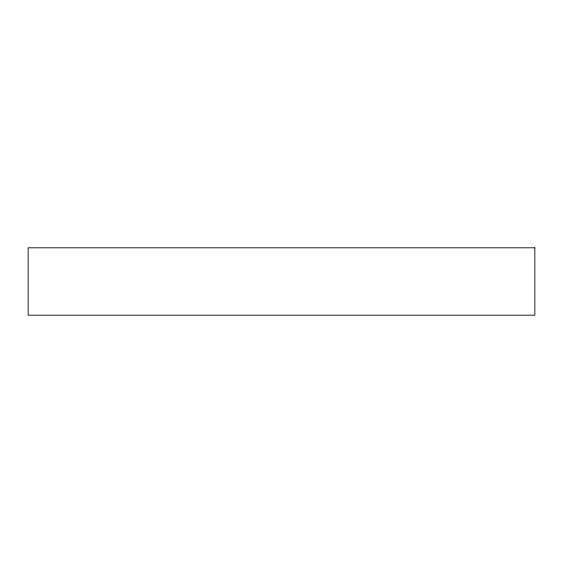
<?xml version="1.0" encoding="UTF-8"?>
<svg xmlns="http://www.w3.org/2000/svg" width="563" height="563" viewBox="0 0 563 563"><rect width="100%" height="100%" fill="white"/><g stroke="black" fill="none" stroke-linecap="round" stroke-linejoin="round"><path stroke-width="0.84" d="M534.85 247.811L28.15 247.811L28.15 315.189L534.85 315.189L534.85 247.811"/></g></svg>
